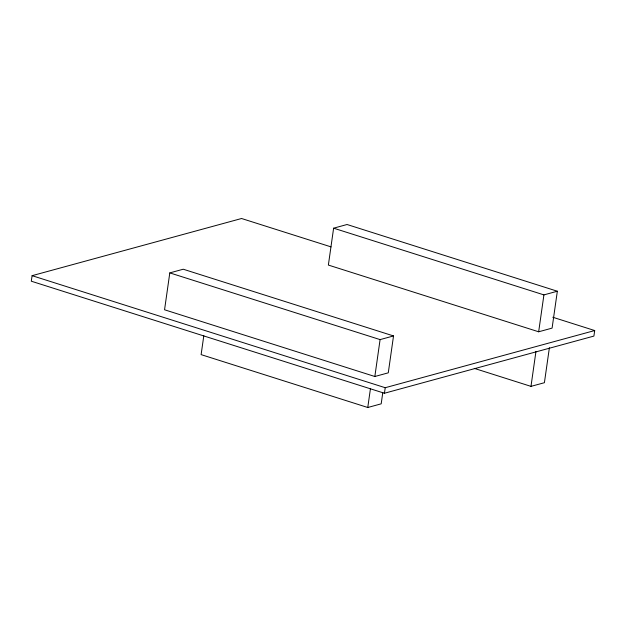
<?xml version="1.0" encoding="UTF-8"?>
<svg xmlns="http://www.w3.org/2000/svg" width="626" height="626" viewBox="0 0 626 626"><rect width="100%" height="100%" fill="white"/><g stroke="black" fill="none" stroke-linecap="round" stroke-linejoin="round"><path stroke-width="0.94" d="M331.013 246.879L241.566 218.505L32.09 275.675L31.3 281.207L384.434 393.245L593.91 336.076L594.7 330.544L552.774 317.241M169.802 272.889L164.552 309.776L374.841 376.5L388.276 372.83L393.527 335.943L183.23 269.219L169.802 272.889L380.092 339.605L393.527 335.943M203.81 335.708L201.118 354.621L367.767 407.495L381.195 403.833L382.807 392.479M333.619 228.177L328.368 265.064L538.665 331.788L552.093 328.118L557.343 291.231L347.047 224.507L333.619 228.177L543.916 294.893L557.343 291.231M367.767 407.495L370.459 388.582M374.841 376.5L380.092 339.605M384.434 393.245L385.225 387.713L594.7 330.544M474.289 368.378L530.981 386.367L535.966 351.366M538.665 331.788L543.916 294.893M549.393 347.704L544.409 382.705L530.981 386.367M32.09 275.675L385.225 387.713"/></g></svg>
